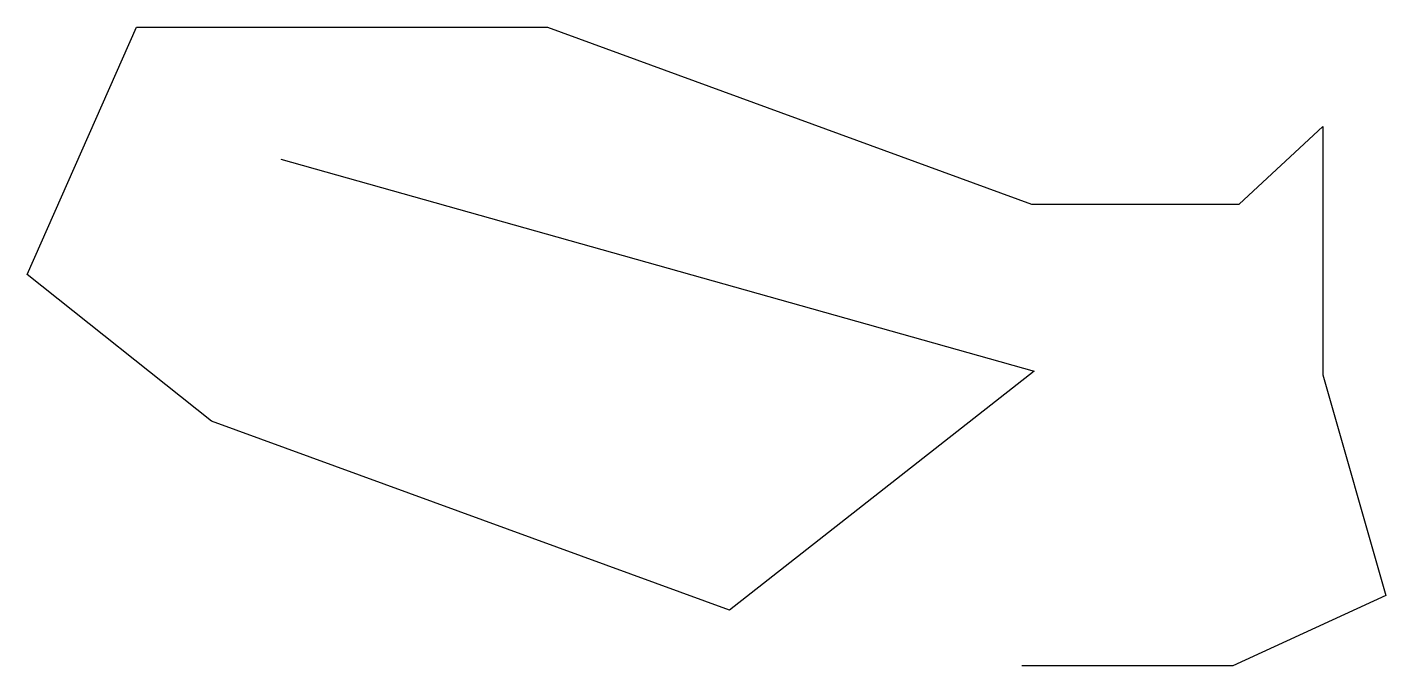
# Model space of a CAD drawing. Header units: millimetres. Extents: x 1463 to 4256, y 524 to 1837.
import ezdxf

# ---------------------------------------------------------------- set-up
doc = ezdxf.new("R2010")
doc.units = ezdxf.units.MM

msp = doc.modelspace()

# ---------------------------------------------------------------- linework, layer by layer
msp.add_lwpolyline([(1984.2, 1565.5), (3532.8, 1129.4), (2906.9, 638.4), (1842, 1027.2), (1463, 1328.7), (1687.4, 1837.1), (2532.8, 1837.1), (3527.8, 1473.3), (3954.3, 1473.3), (4126.3, 1632.8), (4126.3, 1121.9), (4256, 668.3), (3941.8, 523.8), (3507.9, 523.8)])

doc.saveas('drawing.dxf')
